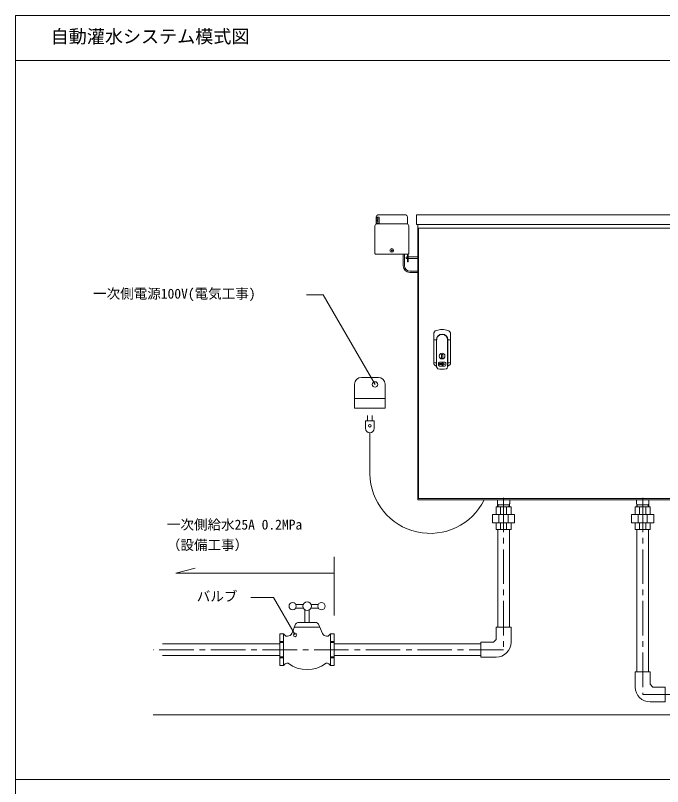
# Model space of a CAD drawing. Units: millimetres, scale not verified. Extents: x -79561 to 6403, y -2774 to 2774.
# Drawn here: x -1491 to -59, y 1067 to 2774 of the extents above; entities that cross this region are included whole.
import ezdxf
from ezdxf.enums import TextEntityAlignment as Align

# ---------------------------------------------------------------- set-up
doc = ezdxf.new("R2010")
doc.units = ezdxf.units.MM
doc.header["$LTSCALE"] = 4
doc.linetypes.add('USER2', pattern=[28.575, 19.05, -3.175, 3.175, -3.175])
for name, color, linetype, lineweight in [('0-1_WAKU', 7, 'Continuous', 18), ('0-3_moji', 7, 'Continuous', 18), ('0-6_buhin', 2, 'Continuous', 18), ('0-7_KANAMONO', 4, 'Continuous', 18), ('0-8_ZATU', 6, 'Continuous', 18), ('0-9_kansui2', 1, 'Continuous', 18), ('0-A_KUTAI', 3, 'Continuous', 18), ('0-D_sinsen', 3, 'USER2', 18)]:
    doc.layers.add(name, color=color, linetype=linetype, lineweight=lineweight)
doc.styles.add('ＭＳ ゴシック', font='')
doc.styles.get('ＭＳ ゴシック').set_extended_font_data('MS Gothic')

msp = doc.modelspace()

# ---------------------------------------------------------------- linework, layer by layer
at = {"layer": '0-1_WAKU'}
for p, q in [((-1491.071, 2674), (6403.429, 2674)), ((-1491.071, 1083), (6403.429, 1083))]:
    msp.add_line(p, q, dxfattribs=at)
msp.add_lwpolyline([(-1491.071, -2774), (6403.429, -2774), (6403.429, 2774), (-1491.071, 2774)], close=True, dxfattribs=at)
at = {"layer": '0-3_moji'}
for p, q in [((-809.651, 2155.654), (-846.927, 2155.654)), ((-695.089, 1957.227), (-809.651, 2155.654)), ((-785.503, 1575.607), (-785.503, 1445.875)), ((-1136.324, 1539.237), (-1093.008, 1550.524)), ((-785.503, 1539.237), (-1136.324, 1539.237))]:
    msp.add_line(p, q, dxfattribs=at)
msp.add_lwpolyline([(-872.174, 1402.921), (-919.99, 1485.741), (-969.691, 1485.741)], dxfattribs=at)
for centre, radius in [((-695.089, 1957.227), 6), ((-872.174, 1402.921), 4)]:
    msp.add_circle(centre, radius, dxfattribs=at)
at = {"layer": '0-6_buhin'}
for p, q in [((-424.195, 1698.759), (-424.195, 1702.075)), ((-424.195, 1698.759), (-423.801, 1686.135)), ((-423.957, 1691.135), (-397.233, 1691.135)), ((-398.514, 1691.135), (-398.67, 1686.135)), ((-397.16, 1693.48), (-398.514, 1691.135)), ((-397.39, 1686.135), (-396.995, 1698.759)), ((-396.995, 1698.759), (-396.995, 1702.075)), ((-116.195, 1698.759), (-116.195, 1702.075)), ((-116.195, 1698.759), (-115.801, 1686.135)), ((-115.957, 1691.135), (-89.233, 1691.135)), ((-90.514, 1691.135), (-90.67, 1686.135)), ((-89.16, 1693.48), (-90.514, 1691.135)), ((-89.39, 1686.135), (-88.995, 1698.759)), ((-88.995, 1698.759), (-88.995, 1702.075)), ((-417.43, 1669.635), (-417.43, 1686.135)), ((-403.761, 1669.635), (-403.761, 1686.135)), ((-394.095, 1670.135), (-394.095, 1686.135)), ((-109.43, 1669.635), (-109.43, 1686.135)), ((-95.761, 1669.635), (-95.761, 1686.135)), ((-86.095, 1670.135), (-86.095, 1686.135)), ((-386.095, 1669.635), (-435.095, 1669.635)), ((-435.095, 1669.635), (-435.095, 1651.135)), ((-420.743, 1651.135), (-420.743, 1669.635)), ((-400.447, 1651.135), (-400.447, 1669.635)), ((-78.095, 1669.635), (-127.095, 1669.635)), ((-127.095, 1669.635), (-127.095, 1651.135)), ((-112.743, 1651.135), (-112.743, 1669.635)), ((-92.447, 1651.135), (-92.447, 1669.635)), ((-417.43, 1636.135), (-417.43, 1651.135)), ((-403.761, 1636.135), (-403.761, 1651.135)), ((-394.095, 1636.135), (-394.095, 1650.635)), ((-109.43, 1636.135), (-109.43, 1651.135)), ((-95.761, 1636.135), (-95.761, 1651.135)), ((-86.095, 1636.135), (-86.095, 1650.635))]:
    msp.add_line(p, q, dxfattribs=at)
for points in [[(-422.52, 1686.135), (-422.677, 1691.135), (-424.03, 1693.48)], [(-114.52, 1686.135), (-114.677, 1691.135), (-116.03, 1693.48)], [(-427.095, 1670.135), (-427.095, 1686.135), (-394.095, 1686.135)], [(-119.095, 1670.135), (-119.095, 1686.135), (-86.095, 1686.135)], [(-435.095, 1651.135), (-386.095, 1651.135), (-386.095, 1669.635)], [(-127.095, 1651.135), (-78.095, 1651.135), (-78.095, 1669.635)], [(-394.095, 1636.135), (-427.095, 1636.135), (-427.095, 1650.635)], [(-86.095, 1636.135), (-119.095, 1636.135), (-119.095, 1650.635)]]:
    msp.add_lwpolyline(points, dxfattribs=at)
for centre, start, end in [((-427.595, 1670.135), 270, 0), ((-393.595, 1670.135), 180, 270), ((-119.595, 1670.135), 270, 0), ((-85.595, 1670.135), 180, 270), ((-427.595, 1650.635), 0, 90), ((-393.595, 1650.635), 90, 180), ((-119.595, 1650.635), 0, 90), ((-85.595, 1650.635), 90, 180)]:
    msp.add_arc(centre, 0.5, start, end, dxfattribs=at)
at = {"layer": '0-7_KANAMONO'}
for p, q in [((-692.595, 2328.409), (-692.595, 2312.409)), ((-692.595, 2327.742), (-685.928, 2327.742)), ((-692.595, 2325.075), (-688.595, 2325.075)), ((-692.595, 2321.742), (-688.595, 2321.742)), ((-688.595, 2332.409), (-627.262, 2332.409)), ((-688.595, 2321.742), (-688.595, 2325.075)), ((-685.928, 2327.742), (-685.928, 2314.409)), ((-623.262, 2328.409), (-623.262, 2312.409)), ((-603.262, 2311.075), (-603.262, 2332.409)), ((-603.262, 2332.409), (202.072, 2332.409)), ((-695.262, 2308.409), (-695.262, 2247.075)), ((-692.595, 2320.409), (-688.595, 2320.409)), ((-692.595, 2317.075), (-688.595, 2317.075)), ((-692.595, 2314.409), (-685.928, 2314.409)), ((-691.262, 2312.409), (-624.595, 2312.409)), ((-688.595, 2320.409), (-688.595, 2317.075)), ((-620.595, 2308.409), (-620.595, 2247.075)), ((202.072, 2311.075), (-603.262, 2311.075)), ((-600.595, 1702.075), (-600.595, 2311.075)), ((-598.595, 1704.742), (-598.595, 2303.075)), ((-598.595, 2303.075), (197.405, 2303.075)), ((-657.928, 2253.742), (-659.719, 2255.532)), ((-657.928, 2253.742), (-659.719, 2251.952)), ((-657.928, 2253.742), (-659.719, 2251.952)), ((-657.928, 2253.742), (-656.138, 2255.532)), ((-657.928, 2253.742), (-656.138, 2251.952)), ((-693.928, 2245.742), (-621.928, 2245.742)), ((-632.595, 2219.908), (-632.595, 2245.742)), ((-629.928, 2219.908), (-629.928, 2245.742)), ((-626.353, 2238.368), (-626.353, 2237.035)), ((-622.976, 2239.701), (-625.02, 2239.701)), ((-622.928, 2245.742), (-622.928, 2228.84)), ((-621.928, 2245.742), (-621.928, 2228.84)), ((-600.595, 2239.701), (-621.928, 2239.701)), ((-622.976, 2235.701), (-625.02, 2235.701)), ((-621.928, 2228.84), (-622.928, 2228.84)), ((-600.595, 2235.701), (-621.928, 2235.701)), ((-617.928, 2207.908), (-613.898, 2207.908)), ((-617.928, 2205.241), (-613.896, 2205.241)), ((-613.898, 2207.908), (-600.595, 2207.908)), ((-613.896, 2205.241), (-600.595, 2205.241)), ((-565.262, 2069.242), (-565.262, 2005.576)), ((-527.928, 2005.576), (-527.928, 2069.242)), ((-559.262, 2056.075), (-565.262, 2056.075)), ((-559.262, 2056.075), (-559.262, 1997.827)), ((-534.328, 1995.931), (-534.328, 2052.075)), ((-533.928, 2056.075), (-533.928, 1997.827)), ((-533.928, 2056.075), (-527.928, 2056.075)), ((-540.595, 2006.742), (-552.595, 2006.742)), ((-552.595, 1998.075), (-540.595, 1998.075)), ((-552.262, 2001.569), (-552.262, 2003.249)), ((-538.595, 2000.075), (-538.595, 2004.742)), ((199.405, 1702.075), (-600.595, 1702.075)), ((197.405, 1704.742), (-598.595, 1704.742)), ((-870.575, 1470.499), (-854.23, 1470.499)), ((-836.776, 1470.499), (-820.432, 1470.499)), ((-870.575, 1462.499), (-854.23, 1462.499)), ((-850.503, 1458.304), (-850.503, 1430.099)), ((-840.503, 1458.304), (-840.503, 1430.099)), ((-836.776, 1462.499), (-820.432, 1462.499)), ((-870.781, 1427.01), (-879.353, 1406.278)), ((-817.369, 1420.099), (-873.638, 1420.099)), ((-824.847, 1430.099), (-866.16, 1430.099)), ((-811.654, 1406.278), (-820.226, 1427.01)), ((-893.968, 1401.564), (-897.503, 1405.099)), ((-888.594, 1400.099), (-890.432, 1400.099)), ((-800.575, 1400.099), (-802.413, 1400.099)), ((-793.503, 1405.099), (-797.039, 1401.564)), ((-905.503, 1388.099), (-897.503, 1388.099)), ((-905.503, 1386.099), (-897.503, 1386.099)), ((-785.503, 1388.099), (-793.503, 1388.099)), ((-785.503, 1386.099), (-793.503, 1386.099)), ((-905.503, 1354.099), (-897.503, 1354.099)), ((-905.503, 1352.099), (-897.503, 1352.099)), ((-785.503, 1354.099), (-793.503, 1354.099)), ((-785.503, 1352.099), (-793.503, 1352.099)), ((-893.968, 1338.635), (-897.503, 1335.099)), ((-887.503, 1340.099), (-890.432, 1340.099)), ((-800.575, 1340.099), (-803.503, 1340.099)), ((-793.503, 1335.099), (-797.039, 1338.635))]:
    msp.add_line(p, q, dxfattribs=at)
for points in [[(-558.862, 2052.075), (-558.862, 1995.931), (-555.989, 1992.093)], [(-554.595, 2004.742), (-554.595, 2000.075), (-552.595, 1998.075)], [(-552.102, 2003.409), (-546.265, 2003.409), (-546.768, 2004.486)], [(-546.768, 2000.331), (-546.265, 2001.409), (-552.102, 2001.409)], [(-546.395, 2001.942), (-551.728, 2001.942), (-551.728, 2002.875), (-546.395, 2002.875)], [(-545.837, 2003.752), (-546.395, 2004.949), (-541.995, 2002.409)], [(-541.995, 2002.409), (-546.395, 1999.868), (-545.837, 2001.066)], [(-545.901, 2005.28), (-540.928, 2002.409), (-545.901, 1999.538)]]:
    msp.add_lwpolyline(points, dxfattribs=at)
for points in [[(-548.128, 2014.742), (-545.062, 2014.742), (-545.062, 2023.675), (-548.128, 2023.675)], [(-905.503, 1335.099), (-897.503, 1335.099), (-897.503, 1405.099), (-905.503, 1405.099)], [(-785.503, 1335.099), (-793.503, 1335.099), (-793.503, 1405.099), (-785.503, 1405.099)]]:
    msp.add_lwpolyline(points, close=True, dxfattribs=at)
for centre, radius in [((-657.928, 2253.742), 4.057), ((-546.595, 2020.075), 6.333), ((-877.503, 1466.499), 8), ((-845.503, 1466.499), 9.6), ((-813.503, 1466.499), 8)]:
    msp.add_circle(centre, radius, dxfattribs=at)
for centre, radius, start, end in [((-688.595, 2328.409), 4, 90, 180), ((-627.262, 2328.409), 4, 0, 90), ((-691.262, 2308.409), 4, 90, 180), ((-624.595, 2308.409), 4, 0, 90), ((-693.928, 2247.075), 1.333, 180, 270), ((-625.02, 2238.368), 1.333, 90, 180), ((-625.02, 2237.035), 1.333, 180, 270), ((-621.928, 2247.075), 1.333, 270, 0), ((-617.928, 2219.908), 14.667, 180, 270), ((-617.928, 2219.908), 12, 180, 270), ((-557.262, 2069.242), 8, 106.01339, 180), ((-546.595, 2032.075), 46.667, 90, 106.01339), ((-546.595, 2056.075), 12.667, 0, 180), ((-546.595, 2055.675), 12.267, 30, 150), ((-546.595, 2032.075), 46.667, 73.98661, 90), ((-535.928, 2069.242), 8, 360, 73.98661), ((-529.217, 2052.075), 29.645, 160.8326, 180), ((-563.974, 2052.075), 29.645, 360, 19.1674), ((-557.262, 2005.576), 8, 180, 253.98661), ((-546.595, 2135.576), 131.333, 261.82877, 264.46541), ((-546.595, 2042.742), 46.667, 253.98661, 254.76034), ((-552.595, 2004.742), 2, 90, 180), ((-552.102, 2003.249), 0.16, 90, 180), ((-552.102, 2001.569), 0.16, 180, 270), ((-546.209, 2004.746), 0.616, 60, 205), ((-546.209, 2000.071), 0.616, 155, 300), ((-546.395, 2003.491), 0.616, 270, 25), ((-546.395, 2001.326), 0.616, 335, 90), ((-540.595, 2004.742), 2, 0, 90), ((-540.595, 2000.075), 2, 270, 0), ((-546.595, 2042.742), 46.667, 285.23966, 286.01339), ((-546.595, 2135.576), 131.333, 275.53459, 278.17123), ((-535.928, 2005.576), 8, 286.01339, 0), ((-546.595, 2024.075), 33.333, 253.63125, 286.36875), ((-538.328, 1995.931), 4, 286.36875, 360), ((-866.16, 1425.099), 5, 90, 157.53673), ((-824.847, 1425.099), 5, 22.46327, 90), ((-890.432, 1405.099), 5, 225, 270), ((-888.594, 1410.099), 10, 270, 337.53673), ((-802.413, 1410.099), 10, 202.46327, 270), ((-800.575, 1405.099), 5, 270, 315), ((-890.432, 1335.099), 5, 90, 135), ((-845.503, 1396.099), 70, 233.1301, 306.8699), ((-800.575, 1335.099), 5, 45, 90)]:
    msp.add_arc(centre, radius, start, end, dxfattribs=at)
at = {"layer": '0-8_ZATU'}
for p, q in [((-687.733, 1972.797), (-725.399, 1972.797)), ((-740.399, 1957.797), (-740.399, 1905.13)), ((-672.733, 1905.13), (-672.733, 1957.797)), ((-672.733, 1925.921), (-740.399, 1925.921)), ((-740.399, 1905.13), (-672.733, 1905.13)), ((-711.434, 1876.458), (-711.434, 1888.286)), ((-701.698, 1876.458), (-701.698, 1888.286)), ((-716.302, 1876.458), (-696.83, 1876.458)), ((-716.302, 1860.193), (-716.302, 1876.458)), ((-696.83, 1876.458), (-696.83, 1860.193)), ((-706.566, 1759.16), (-706.566, 1850.457))]:
    msp.add_line(p, q, dxfattribs=at)
msp.add_circle((-706.566, 1865.827), 2.779, dxfattribs=at)
for centre, radius, start, end in [((-725.399, 1957.797), 15, 90, 180), ((-687.733, 1957.797), 15, 0, 90), ((-706.566, 1860.193), 9.736, 180, 0), ((-572.993, 1761.206), 133.589, 180.87731, 333.72825)]:
    msp.add_arc(centre, radius, start, end, dxfattribs=at)
at = {"layer": '0-9_kansui2'}
for p, q in [((-423.595, 1636.135), (-423.595, 1420.099)), ((-397.595, 1636.135), (-397.595, 1420.099)), ((-115.595, 1636.135), (-115.595, 1321.135)), ((-89.595, 1636.135), (-89.595, 1321.135)), ((-1165.165, 1383.099), (-905.503, 1383.099)), ((-785.503, 1383.099), (-460.595, 1383.099)), ((-1165.165, 1357.099), (-905.503, 1357.099)), ((-785.503, 1357.099), (-460.595, 1357.099))]:
    msp.add_line(p, q, dxfattribs=at)
for points in [[(-427.095, 1392.599), (-427.095, 1420.099), (-394.095, 1420.099), (-394.095, 1386.599)], [(-427.095, 1353.599), (-460.595, 1353.599), (-460.595, 1386.599), (-433.095, 1386.599), (-427.095, 1392.599)], [(-119.095, 1287.635), (-119.095, 1321.135), (-86.095, 1321.135), (-86.095, 1293.635), (-80.095, 1287.635)], [(-80.095, 1287.635), (-52.595, 1287.635), (-52.595, 1254.635), (-86.095, 1254.635)]]:
    msp.add_lwpolyline(points, dxfattribs=at)
for centre, start, end in [((-427.095, 1386.599), 270, 360), ((-86.095, 1287.635), 180, 270)]:
    msp.add_arc(centre, 33, start, end, dxfattribs=at)
at = {"layer": '0-A_KUTAI'}
msp.add_line((1813.712, 1226.135), (-1186.288, 1226.135), dxfattribs=at)
at = {"layer": '0-D_sinsen'}
for points in [[(-410.595, 1706.635), (-410.595, 1370.099), (-1186.288, 1370.099)], [(-102.595, 1706.635), (-102.595, 1271.135), (757.815, 1271.135), (757.815, 1550.099), (957.815, 1550.099), (957.815, 1370.099), (2063.712, 1370.099)]]:
    msp.add_lwpolyline(points, dxfattribs=at)

# ---------------------------------------------------------------- texts
at = {"layer": '0-3_moji', "style": 'ＭＳ ゴシック'}
for s, height, p in [('自動灌水システム模式図', 29.33, (-1413.071, 2704)), ('一次側電源100V(電気工事)', 21.99, (-1319.244, 2140.654)), ('一次側給水25A 0.2MPa', 21.99, (-1155.857, 1629.532)), ('（設備工事）', 21.99, (-1155.857, 1584.532)), ('バルブ', 21.99, (-1089.645, 1470.741))]:
    msp.add_text(s, height=height, dxfattribs=at).set_placement(p, align=Align.BOTTOM_LEFT)

doc.saveas('drawing.dxf')
